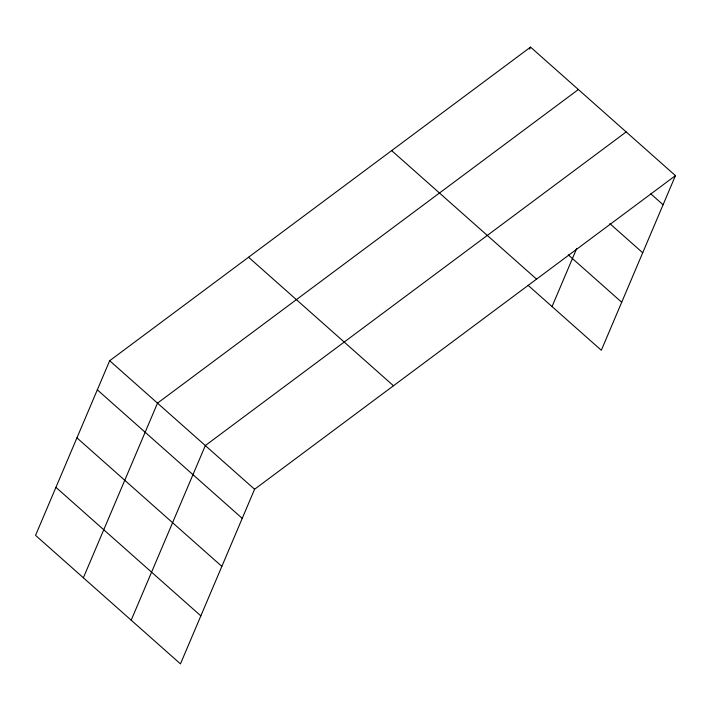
<?xml version="1.0" encoding="UTF-8"?>
<svg xmlns="http://www.w3.org/2000/svg" width="711" height="711" viewBox="0 0 711 711"><rect width="100%" height="100%" fill="white"/><g stroke="black" fill="none" stroke-linecap="round" stroke-linejoin="round"><path stroke-width="1.07" d="M109.681 360.726L35.55 535.365L180.461 663.887L254.591 489.257L675.45 175.635L530.539 47.113L109.681 360.726L254.591 489.257M83.374 577.776L157.504 403.146L578.363 89.524M131.188 620.196L205.319 445.557L626.178 131.935M529.686 49.112L530.539 47.113M552.047 306.574L576.719 248.45M675.45 175.635L601.319 350.274L528.14 285.369M650.778 193.819L663.096 204.741M609.86 223.636L642.708 252.769M568.311 254.894L621.707 302.246M391.654 150.608L536.565 279.13M248.566 257.231L393.476 385.762M97.327 389.841L242.238 518.363M76.939 437.86L221.85 566.391M55.938 487.346L200.849 615.868"/></g></svg>
